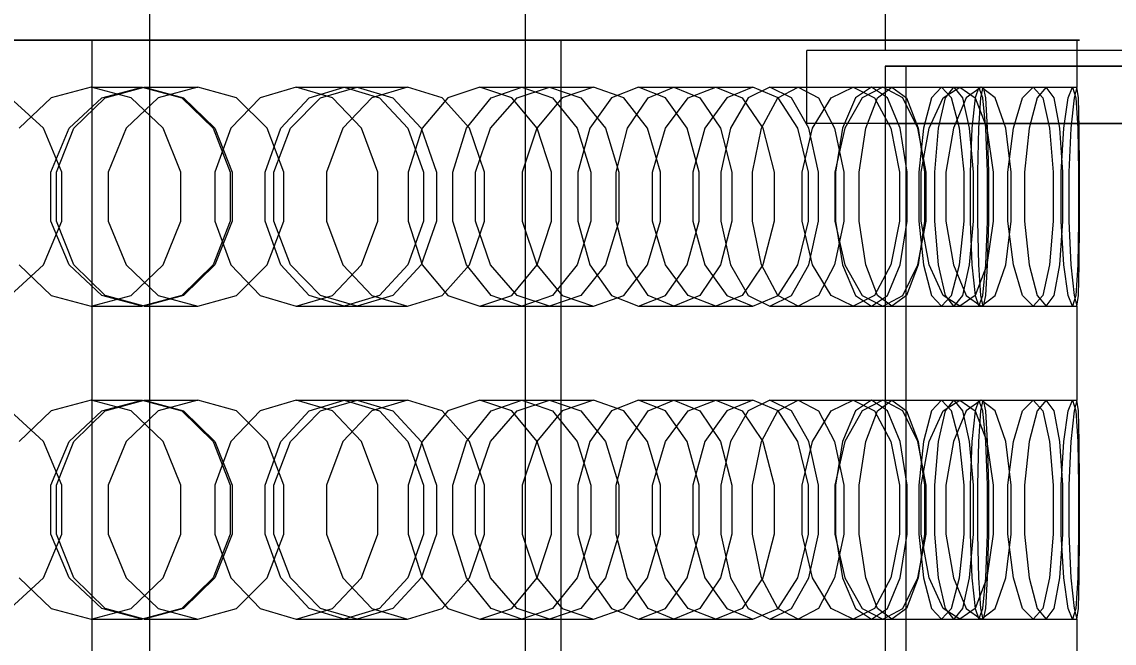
# Model space of a CAD drawing. Header units: millimetres. Extents: x -1970 to 59977, y -50268 to 6837.
# Drawn here: x 26317.7 to 26527.1, y -17915.6 to -17796.5 of the extents above; entities that cross this region are included whole.
import ezdxf

# ---------------------------------------------------------------- set-up
doc = ezdxf.new("R2010")
doc.units = ezdxf.units.MM
for name, color, linetype, lineweight in [('COTAS_P', 1, 'Continuous', 0), ('superior_briquetadora', 7, 'Continuous', 0), ('superior_C05', 7, 'Continuous', 0)]:
    doc.layers.add(name, color=color, linetype=linetype, lineweight=lineweight)
doc.dimstyles.new('R19_100', dxfattribs={"dimtxt": 250, "dimasz": 150, "dimexe": 150, "dimexo": 80, "dimgap": 100, "dimtad": 1, "dimtih": 1, "dimtoh": 1, "dimdsep": 46, "dimcen": 0.09, "dimadec": 0, "dimazin": 0, "dimtfac": 1, "dimtdec": 4, "dimtofl": 0, "dimtmove": 0, "dimatfit": 3, "dimfxl": 1, "dimtolj": 1, "dimtzin": 0, "dimarcsym": 0})

# ---------------------------------------------------------------- blocks, each defined once
blk = doc.blocks.new('*D25')
at = {"layer": 'COTAS_P', "color": 0, "lineweight": -2, "transparency": 16777216}
for p, q in [((25128.19, -17920), (25128.19, -16950)), ((27628.19, -17920), (27628.19, -16950)), ((25278.19, -17100), (27478.19, -17100))]:
    blk.add_line(p, q, dxfattribs=at)
at = {"layer": 'COTAS_P', "color": 0, "transparency": 16777216}
for points in [[(25278.19, -17075), (25278.19, -17125), (25128.19, -17100)], [(27478.19, -17075), (27478.19, -17125), (27628.19, -17100)]]:
    blk.add_solid(points, dxfattribs=at)
at = {"layer": 'Defpoints', "color": 0, "transparency": 16777216}
for p in [(27628.19, -17100), (25128.19, -18000), (27628.19, -18000)]:
    blk.add_point(p, dxfattribs=at)

msp = doc.modelspace()

# ---------------------------------------------------------------- linework, layer by layer
at = {"layer": 'superior_briquetadora'}
for p, q in [((26483.187, -17790), (26483.187, -17802)), ((26300.373, -17800), (26318.003, -17800)), ((26319.089, -17800), (26301.489, -17800)), ((26318.003, -17800), (26335.145, -17800)), ((26336.2, -17800), (26319.089, -17800)), ((26331.192, -18160), (26331.192, -17800)), ((26333.768, -17800), (26331.192, -17800)), ((26331.192, -17800), (26335.458, -17800)), ((26342.795, -17800), (26333.768, -17800)), ((26335.145, -17800), (26351.756, -17800)), ((26335.458, -17800), (26345.917, -17800)), ((26352.776, -17800), (26336.2, -17800)), ((26356.898, -17800), (26342.795, -17800)), ((26345.917, -17800), (26360.978, -17800)), ((26351.756, -17800), (26367.794, -17800)), ((26368.776, -17800), (26352.776, -17800)), ((26373.93, -17800), (26356.898, -17800)), ((26360.978, -17800), (26378.346, -17800)), ((26367.794, -17800), (26383.216, -17800)), ((26384.158, -17800), (26368.776, -17800)), ((26391.298, -17800), (26373.93, -17800)), ((26378.346, -17800), (26395.378, -17800)), ((26383.216, -17800), (26397.983, -17800)), ((26398.884, -17800), (26384.158, -17800)), ((26406.358, -17800), (26391.298, -17800)), ((26395.378, -17800), (26409.48, -17800)), ((26397.983, -17800), (26412.058, -17800)), ((26412.914, -17800), (26398.884, -17800)), ((26416.817, -17800), (26406.358, -17800)), ((26409.48, -17800), (26418.507, -17800)), ((26412.058, -17800), (26425.404, -17800)), ((26426.214, -17800), (26412.914, -17800)), ((26421.083, -17800), (26416.817, -17800)), ((26418.507, -17800), (26421.083, -17800)), ((26421.083, -18160), (26421.083, -17800)), ((26425.404, -17800), (26437.988, -17800)), ((26438.748, -17800), (26426.214, -17800)), ((26437.988, -17800), (26449.776, -17800)), ((26450.485, -17800), (26438.748, -17800)), ((26449.776, -17800), (26460.738, -17800)), ((26461.395, -17800), (26450.485, -17800)), ((26460.738, -17800), (26470.847, -17800)), ((26471.45, -17800), (26461.395, -17800)), ((26470.847, -17800), (26480.076, -17800)), ((26480.623, -17800), (26471.45, -17800)), ((26480.076, -17800), (26488.402, -17800)), ((26488.892, -17800), (26480.623, -17800)), ((26488.402, -17800), (26495.804, -17800)), ((26496.235, -17800), (26488.892, -17800)), ((26495.804, -17800), (26502.261, -17800)), ((26502.633, -17800), (26496.235, -17800)), ((26502.261, -17800), (26507.759, -17800)), ((26508.07, -17800), (26502.633, -17800)), ((26507.759, -17800), (26512.282, -17800)), ((26512.532, -17800), (26508.07, -17800)), ((26512.282, -17800), (26515.819, -17800)), ((26516.007, -17800), (26512.532, -17800)), ((26515.819, -17800), (26518.361, -17800)), ((26518.486, -17800), (26516.007, -17800)), ((26518.361, -17800), (26519.901, -17800)), ((26519.964, -17800), (26518.486, -17800)), ((26519.901, -17800), (26520.436, -17800)), ((26520.436, -17800), (26519.964, -17800)), ((26519.964, -17800), (26519.964, -17809)), ((26468.187, -17816), (26468.187, -17802)), ((26548.187, -17802), (26468.187, -17802)), ((26485.662, -17802), (26483.187, -17802)), ((26492.599, -17802), (26485.662, -17802)), ((26502.624, -17802), (26492.599, -17802)), ((26513.75, -17802), (26502.624, -17802)), ((26523.774, -17802), (26513.75, -17802)), ((26530.711, -17802), (26523.774, -17802)), ((26483.187, -17805), (26483.187, -18195)), ((26487.187, -17805), (26483.187, -17805)), ((26483.187, -17805), (26573.187, -17805)), ((26487.187, -17805), (26487.187, -18195)), ((26577.187, -17805), (26487.187, -17805)), ((26330.989, -17809), (26323.332, -17811.08)), ((26330.989, -17809), (26340.744, -17809)), ((26338.647, -17811.08), (26330.989, -17809)), ((26333.028, -17811.08), (26340.744, -17809)), ((26333.68, -17811.08), (26341.172, -17809)), ((26340.744, -17809), (26348.345, -17811.08)), ((26341.172, -17809), (26351.416, -17809)), ((26341.172, -17809), (26348.664, -17811.08)), ((26351.416, -17809), (26343.863, -17811.08)), ((26358.849, -17811.08), (26351.416, -17809)), ((26370.31, -17809), (26363.362, -17811.08)), ((26370.31, -17809), (26381.955, -17809)), ((26377.258, -17811.08), (26370.31, -17809)), ((26372.766, -17811.08), (26379.518, -17809)), ((26374.938, -17811.08), (26381.955, -17809)), ((26379.518, -17809), (26391.606, -17809)), ((26379.518, -17809), (26386.269, -17811.08)), ((26381.955, -17809), (26388.835, -17811.08)), ((26391.606, -17809), (26384.783, -17811.08)), ((26398.286, -17811.08), (26391.606, -17809)), ((26405.488, -17809), (26399.369, -17811.08)), ((26405.488, -17809), (26418.825, -17809)), ((26411.606, -17811.08), (26405.488, -17809)), ((26407.668, -17811.08), (26413.562, -17809)), ((26412.627, -17811.08), (26418.825, -17809)), ((26413.562, -17809), (26427.288, -17809)), ((26413.562, -17809), (26419.457, -17811.08)), ((26418.825, -17809), (26424.866, -17811.08)), ((26427.288, -17809), (26421.312, -17811.08)), ((26433.102, -17811.08), (26427.288, -17809)), ((26435.92, -17809), (26430.735, -17811.08)), ((26435.92, -17809), (26450.721, -17809)), ((26441.106, -17811.08), (26435.92, -17809)), ((26437.787, -17811.08), (26442.724, -17809)), ((26442.724, -17809), (26457.852, -17809)), ((26442.724, -17809), (26447.662, -17811.08)), ((26445.448, -17811.08), (26450.721, -17809)), ((26450.721, -17809), (26455.82, -17811.08)), ((26457.852, -17809), (26452.826, -17811.08)), ((26461.088, -17809), (26456.925, -17811.08)), ((26462.701, -17811.08), (26457.852, -17809)), ((26461.088, -17809), (26477.099, -17809)), ((26465.251, -17811.08), (26461.088, -17809)), ((26462.609, -17811.08), (26466.505, -17809)), ((26466.505, -17809), (26482.776, -17809)), ((26466.505, -17809), (26470.4, -17811.08)), ((26472.842, -17811.08), (26477.099, -17809)), ((26477.099, -17809), (26481.169, -17811.08)), ((26480.559, -17809), (26477.49, -17811.08)), ((26482.776, -17809), (26478.785, -17811.08)), ((26480.559, -17809), (26497.507, -17809)), ((26483.629, -17811.08), (26480.559, -17809)), ((26481.709, -17811.08), (26484.496, -17809)), ((26486.577, -17811.08), (26482.776, -17809)), ((26484.496, -17809), (26501.633, -17809)), ((26484.496, -17809), (26487.283, -17811.08)), ((26494.002, -17809), (26492.078, -17811.08)), ((26494.002, -17809), (26511.596, -17809)), ((26495.925, -17811.08), (26494.002, -17809)), ((26494.338, -17811.08), (26497.507, -17809)), ((26494.76, -17811.08), (26496.391, -17809)), ((26496.391, -17809), (26514.1, -17809)), ((26496.391, -17809), (26498.022, -17811.08)), ((26497.507, -17809), (26500.477, -17811.08)), ((26501.633, -17809), (26498.745, -17811.08)), ((26501.185, -17809), (26500.44, -17811.08)), ((26501.185, -17809), (26519.125, -17809)), ((26501.929, -17811.08), (26501.185, -17809)), ((26501.539, -17811.08), (26501.986, -17809)), ((26504.32, -17811.08), (26501.633, -17809)), ((26501.986, -17809), (26519.964, -17809)), ((26501.986, -17809), (26502.433, -17811.08)), ((26509.569, -17811.08), (26511.596, -17809)), ((26511.596, -17809), (26513.416, -17811.08)), ((26514.1, -17809), (26512.365, -17811.08)), ((26515.627, -17811.08), (26514.1, -17809)), ((26518.274, -17811.08), (26519.125, -17809)), ((26519.125, -17809), (26519.764, -17811.08)), ((26519.964, -17809), (26519.411, -17811.08)), ((26520.305, -17811.08), (26519.964, -17809)), ((26321.854, -17816.906), (26315.464, -17811.08)), ((26323.332, -17811.08), (26317.191, -17816.907)), ((26326.759, -17816.906), (26333.028, -17811.08)), ((26327.672, -17816.907), (26333.68, -17811.08)), ((26343.863, -17811.08), (26337.72, -17816.906)), ((26344.788, -17816.907), (26338.647, -17811.08)), ((26348.345, -17811.08), (26354.356, -17816.906)), ((26348.664, -17811.08), (26354.673, -17816.907)), ((26363.362, -17811.08), (26357.79, -17816.907)), ((26364.721, -17816.906), (26358.849, -17811.08)), ((26367.352, -17816.907), (26372.766, -17811.08)), ((26369.213, -17816.906), (26374.938, -17811.08)), ((26382.829, -17816.907), (26377.258, -17811.08)), ((26384.783, -17811.08), (26379.209, -17816.906)), ((26386.269, -17811.08), (26391.683, -17816.907)), ((26388.835, -17811.08), (26394.252, -17816.906)), ((26399.369, -17811.08), (26394.462, -17816.907)), ((26403.54, -17816.906), (26398.286, -17811.08)), ((26402.94, -17816.907), (26407.668, -17811.08)), ((26407.544, -17816.906), (26412.627, -17811.08)), ((26416.513, -17816.907), (26411.606, -17811.08)), ((26421.312, -17811.08), (26416.404, -17816.906)), ((26419.457, -17811.08), (26424.184, -17816.907)), ((26424.866, -17811.08), (26429.596, -17816.906)), ((26430.735, -17811.08), (26426.577, -17816.907)), ((26437.648, -17816.906), (26433.102, -17811.08)), ((26433.827, -17816.907), (26437.787, -17811.08)), ((26441.095, -17816.906), (26445.448, -17811.08)), ((26445.264, -17816.907), (26441.106, -17811.08)), ((26447.662, -17811.08), (26451.621, -17816.907)), ((26452.826, -17811.08), (26448.667, -17816.906)), ((26456.925, -17811.08), (26453.586, -17816.907)), ((26455.82, -17811.08), (26459.782, -17816.906)), ((26459.485, -17816.907), (26462.609, -17811.08)), ((26466.46, -17816.906), (26462.701, -17811.08)), ((26468.59, -17816.907), (26465.251, -17811.08)), ((26469.292, -17816.906), (26472.842, -17811.08)), ((26470.4, -17811.08), (26473.524, -17816.907)), ((26477.49, -17811.08), (26475.028, -17816.907)), ((26478.785, -17811.08), (26475.446, -17816.906)), ((26479.474, -17816.907), (26481.709, -17811.08)), ((26481.169, -17811.08), (26484.295, -17816.906)), ((26486.091, -17816.907), (26483.629, -17811.08)), ((26489.485, -17816.906), (26486.577, -17811.08)), ((26487.283, -17811.08), (26489.518, -17816.907)), ((26492.078, -17811.08), (26490.536, -17816.907)), ((26491.652, -17816.906), (26494.338, -17811.08)), ((26493.452, -17816.907), (26494.76, -17811.08)), ((26497.468, -17816.907), (26495.925, -17811.08)), ((26498.745, -17811.08), (26496.283, -17816.906)), ((26498.022, -17811.08), (26499.33, -17816.907)), ((26500.44, -17811.08), (26499.843, -17816.907)), ((26500.477, -17811.08), (26502.715, -17816.906)), ((26501.18, -17816.907), (26501.539, -17811.08)), ((26502.527, -17816.907), (26501.929, -17811.08)), ((26502.433, -17811.08), (26502.791, -17816.907)), ((26506.328, -17816.906), (26504.32, -17811.08)), ((26507.794, -17816.906), (26509.569, -17811.08)), ((26512.365, -17811.08), (26510.823, -17816.906)), ((26513.416, -17811.08), (26514.726, -17816.906)), ((26516.701, -17816.906), (26515.627, -17811.08)), ((26517.44, -17816.906), (26518.274, -17811.08)), ((26519.411, -17811.08), (26518.815, -17816.906)), ((26519.764, -17811.08), (26520.124, -17816.906)), ((26520.426, -17816.906), (26520.305, -17811.08)), ((26548.187, -17816), (26468.187, -17816)), ((26483.187, -17816), (26485.662, -17816)), ((26483.187, -17816), (26483.187, -18194)), ((26485.662, -17816), (26492.599, -17816)), ((26492.599, -17816), (26502.624, -17816)), ((26502.624, -17816), (26513.75, -17816)), ((26513.75, -17816), (26523.774, -17816)), ((26523.774, -17816), (26530.711, -17816)), ((26325.374, -17825.326), (26321.854, -17816.906)), ((26323.247, -17825.326), (26326.759, -17816.906)), ((26324.338, -17825.327), (26327.672, -17816.907)), ((26337.72, -17816.906), (26334.277, -17825.326)), ((26348.196, -17825.327), (26344.788, -17816.907)), ((26354.356, -17816.906), (26357.661, -17825.326)), ((26354.673, -17816.907), (26358.007, -17825.327)), ((26357.79, -17816.907), (26354.698, -17825.327)), ((26364.348, -17825.327), (26367.352, -17816.907)), ((26367.946, -17825.326), (26364.721, -17816.906)), ((26365.998, -17825.326), (26369.213, -17816.906)), ((26379.209, -17816.906), (26376.077, -17825.326)), ((26385.922, -17825.327), (26382.829, -17816.907)), ((26391.683, -17816.907), (26394.687, -17825.327)), ((26394.462, -17816.907), (26391.738, -17825.327)), ((26394.252, -17816.906), (26397.221, -17825.326)), ((26400.317, -17825.327), (26402.94, -17816.907)), ((26406.416, -17825.326), (26403.54, -17816.906)), ((26404.679, -17825.326), (26407.544, -17816.906)), ((26416.404, -17816.906), (26413.635, -17825.326)), ((26419.237, -17825.327), (26416.513, -17816.907)), ((26424.184, -17816.907), (26426.808, -17825.327)), ((26426.577, -17816.907), (26424.269, -17825.327)), ((26429.596, -17816.906), (26432.178, -17825.326)), ((26431.63, -17825.327), (26433.827, -17816.907)), ((26440.126, -17825.326), (26437.648, -17816.906)), ((26438.63, -17825.326), (26441.095, -17816.906)), ((26447.572, -17825.327), (26445.264, -17816.907)), ((26448.667, -17816.906), (26446.309, -17825.326)), ((26451.621, -17816.907), (26453.819, -17825.327)), ((26453.586, -17816.907), (26451.734, -17825.327)), ((26457.751, -17825.327), (26459.485, -17816.907)), ((26459.782, -17816.906), (26461.933, -17825.326)), ((26468.497, -17825.326), (26466.46, -17816.906)), ((26467.269, -17825.326), (26469.292, -17816.906)), ((26470.442, -17825.327), (26468.59, -17816.907)), ((26473.524, -17816.907), (26475.258, -17825.327)), ((26475.446, -17816.906), (26473.54, -17825.326)), ((26475.028, -17816.907), (26473.662, -17825.327)), ((26478.233, -17825.327), (26479.474, -17816.907)), ((26484.295, -17816.906), (26485.978, -17825.326)), ((26487.457, -17825.327), (26486.091, -17816.907)), ((26491.047, -17825.326), (26489.485, -17816.906)), ((26489.518, -17816.907), (26490.759, -17825.327)), ((26490.536, -17816.907), (26489.68, -17825.327)), ((26490.107, -17825.326), (26491.652, -17816.906)), ((26492.726, -17825.327), (26493.452, -17816.907)), ((26496.283, -17816.906), (26494.861, -17825.326)), ((26498.324, -17825.327), (26497.468, -17816.907)), ((26499.33, -17816.907), (26500.056, -17825.327)), ((26499.843, -17816.907), (26499.512, -17825.327)), ((26500.981, -17825.327), (26501.18, -17816.907)), ((26502.858, -17825.327), (26502.527, -17816.907)), ((26502.715, -17816.906), (26503.901, -17825.326)), ((26502.791, -17816.907), (26502.99, -17825.327)), ((26507.387, -17825.326), (26506.328, -17816.906)), ((26506.751, -17825.326), (26507.794, -17816.906)), ((26510.823, -17816.906), (26509.909, -17825.326)), ((26514.726, -17816.906), (26515.396, -17825.326)), ((26517.239, -17825.326), (26516.701, -17816.906)), ((26516.919, -17825.326), (26517.44, -17816.906)), ((26518.815, -17816.906), (26518.425, -17825.326)), ((26520.124, -17816.906), (26520.265, -17825.326)), ((26520.435, -17825.326), (26520.426, -17816.906)), ((26323.247, -17834.674), (26323.247, -17825.326)), ((26324.338, -17834.673), (26324.338, -17825.327)), ((26325.374, -17834.674), (26325.374, -17825.326)), ((26334.277, -17825.326), (26334.277, -17834.674)), ((26348.196, -17834.673), (26348.196, -17825.327)), ((26354.698, -17825.327), (26354.698, -17834.673)), ((26357.661, -17825.326), (26357.661, -17834.674)), ((26358.007, -17825.327), (26358.007, -17834.673)), ((26364.348, -17834.673), (26364.348, -17825.327)), ((26365.998, -17834.674), (26365.998, -17825.326)), ((26367.946, -17834.674), (26367.946, -17825.326)), ((26376.077, -17825.326), (26376.077, -17834.674)), ((26385.922, -17834.673), (26385.922, -17825.327)), ((26391.738, -17825.327), (26391.738, -17834.673)), ((26394.687, -17825.327), (26394.687, -17834.673)), ((26397.221, -17825.326), (26397.221, -17834.674)), ((26400.317, -17834.673), (26400.317, -17825.327)), ((26404.679, -17834.674), (26404.679, -17825.326)), ((26406.416, -17834.674), (26406.416, -17825.326)), ((26413.635, -17825.326), (26413.635, -17834.674)), ((26419.237, -17834.673), (26419.237, -17825.327)), ((26424.269, -17825.327), (26424.269, -17834.673)), ((26426.808, -17825.327), (26426.808, -17834.673)), ((26431.63, -17834.673), (26431.63, -17825.327)), ((26432.178, -17825.326), (26432.178, -17834.674)), ((26438.63, -17834.674), (26438.63, -17825.326)), ((26440.126, -17834.674), (26440.126, -17825.326)), ((26446.309, -17825.326), (26446.309, -17834.674)), ((26447.572, -17834.673), (26447.572, -17825.327)), ((26451.734, -17825.327), (26451.734, -17834.673)), ((26453.819, -17825.327), (26453.819, -17834.673)), ((26457.751, -17834.673), (26457.751, -17825.327)), ((26461.933, -17825.326), (26461.933, -17834.674)), ((26467.269, -17834.674), (26467.269, -17825.326)), ((26468.497, -17834.674), (26468.497, -17825.326)), ((26470.442, -17834.673), (26470.442, -17825.327)), ((26473.54, -17825.326), (26473.54, -17834.674)), ((26473.662, -17825.327), (26473.662, -17834.673)), ((26475.258, -17825.327), (26475.258, -17834.673)), ((26478.233, -17834.673), (26478.233, -17825.327)), ((26485.978, -17825.326), (26485.978, -17834.674)), ((26487.457, -17834.673), (26487.457, -17825.327)), ((26489.68, -17825.327), (26489.68, -17834.673)), ((26490.107, -17834.674), (26490.107, -17825.326)), ((26490.759, -17825.327), (26490.759, -17834.673)), ((26491.047, -17834.674), (26491.047, -17825.326)), ((26492.726, -17834.673), (26492.726, -17825.327)), ((26494.861, -17825.326), (26494.861, -17834.674)), ((26498.324, -17834.673), (26498.324, -17825.327)), ((26499.512, -17825.327), (26499.512, -17834.673)), ((26500.056, -17825.327), (26500.056, -17834.673)), ((26500.981, -17834.673), (26500.981, -17825.327)), ((26502.858, -17834.673), (26502.858, -17825.327)), ((26502.99, -17825.327), (26502.99, -17834.673)), ((26503.901, -17825.326), (26503.901, -17834.674)), ((26506.751, -17834.674), (26506.751, -17825.326)), ((26507.387, -17834.674), (26507.387, -17825.326)), ((26509.909, -17825.326), (26509.909, -17834.674)), ((26515.396, -17825.326), (26515.396, -17834.674)), ((26516.919, -17834.674), (26516.919, -17825.326)), ((26517.239, -17834.674), (26517.239, -17825.326)), ((26518.425, -17825.326), (26518.425, -17834.674)), ((26520.265, -17825.326), (26520.265, -17834.674)), ((26520.435, -17834.674), (26520.435, -17825.326)), ((26321.854, -17843.094), (26325.374, -17834.674)), ((26326.759, -17843.094), (26323.247, -17834.674)), ((26327.672, -17843.093), (26324.338, -17834.673)), ((26334.277, -17834.674), (26337.72, -17843.094)), ((26344.788, -17843.093), (26348.196, -17834.673)), ((26357.661, -17834.674), (26354.356, -17843.094)), ((26358.007, -17834.673), (26354.673, -17843.093)), ((26354.698, -17834.673), (26357.79, -17843.093)), ((26367.352, -17843.093), (26364.348, -17834.673)), ((26364.721, -17843.094), (26367.946, -17834.674)), ((26369.213, -17843.094), (26365.998, -17834.674)), ((26376.077, -17834.674), (26379.209, -17843.094)), ((26382.829, -17843.093), (26385.922, -17834.673)), ((26394.687, -17834.673), (26391.683, -17843.093)), ((26391.738, -17834.673), (26394.462, -17843.093)), ((26397.221, -17834.674), (26394.252, -17843.094)), ((26402.94, -17843.093), (26400.317, -17834.673)), ((26403.54, -17843.094), (26406.416, -17834.674)), ((26407.544, -17843.094), (26404.679, -17834.674)), ((26413.635, -17834.674), (26416.404, -17843.094)), ((26416.513, -17843.093), (26419.237, -17834.673)), ((26426.808, -17834.673), (26424.184, -17843.093)), ((26424.269, -17834.673), (26426.577, -17843.093)), ((26432.178, -17834.674), (26429.596, -17843.094)), ((26433.827, -17843.093), (26431.63, -17834.673)), ((26437.648, -17843.094), (26440.126, -17834.674)), ((26441.095, -17843.094), (26438.63, -17834.674)), ((26445.264, -17843.093), (26447.572, -17834.673)), ((26446.309, -17834.674), (26448.667, -17843.094)), ((26453.819, -17834.673), (26451.621, -17843.093)), ((26451.734, -17834.673), (26453.586, -17843.093)), ((26459.485, -17843.093), (26457.751, -17834.673)), ((26461.933, -17834.674), (26459.782, -17843.094)), ((26466.46, -17843.094), (26468.497, -17834.674)), ((26469.292, -17843.094), (26467.269, -17834.674)), ((26468.59, -17843.093), (26470.442, -17834.673)), ((26475.258, -17834.673), (26473.524, -17843.093)), ((26473.54, -17834.674), (26475.446, -17843.094)), ((26473.662, -17834.673), (26475.028, -17843.093)), ((26479.474, -17843.093), (26478.233, -17834.673)), ((26485.978, -17834.674), (26484.295, -17843.094)), ((26486.091, -17843.093), (26487.457, -17834.673)), ((26489.485, -17843.094), (26491.047, -17834.674)), ((26490.759, -17834.673), (26489.518, -17843.093)), ((26489.68, -17834.673), (26490.536, -17843.093)), ((26491.652, -17843.094), (26490.107, -17834.674)), ((26493.452, -17843.093), (26492.726, -17834.673)), ((26494.861, -17834.674), (26496.283, -17843.094)), ((26497.468, -17843.093), (26498.324, -17834.673)), ((26500.056, -17834.673), (26499.33, -17843.093)), ((26499.512, -17834.673), (26499.843, -17843.093)), ((26501.18, -17843.093), (26500.981, -17834.673)), ((26502.527, -17843.093), (26502.858, -17834.673)), ((26503.901, -17834.674), (26502.715, -17843.094)), ((26502.99, -17834.673), (26502.791, -17843.093)), ((26506.328, -17843.094), (26507.387, -17834.674)), ((26507.794, -17843.094), (26506.751, -17834.674)), ((26509.909, -17834.674), (26510.823, -17843.094)), ((26515.396, -17834.674), (26514.726, -17843.094)), ((26516.701, -17843.094), (26517.239, -17834.674)), ((26517.44, -17843.094), (26516.919, -17834.674)), ((26518.425, -17834.674), (26518.815, -17843.094)), ((26520.265, -17834.674), (26520.124, -17843.094)), ((26520.426, -17843.094), (26520.435, -17834.674)), ((26315.464, -17848.92), (26321.854, -17843.094)), ((26317.191, -17843.093), (26323.332, -17848.92)), ((26333.028, -17848.92), (26326.759, -17843.094)), ((26333.68, -17848.92), (26327.672, -17843.093)), ((26337.72, -17843.094), (26343.863, -17848.92)), ((26338.647, -17848.92), (26344.788, -17843.093)), ((26354.356, -17843.094), (26348.345, -17848.92)), ((26354.673, -17843.093), (26348.664, -17848.92)), ((26357.79, -17843.093), (26363.362, -17848.92)), ((26358.849, -17848.92), (26364.721, -17843.094)), ((26372.766, -17848.92), (26367.352, -17843.093)), ((26374.938, -17848.92), (26369.213, -17843.094)), ((26377.258, -17848.92), (26382.829, -17843.093)), ((26379.209, -17843.094), (26384.783, -17848.92)), ((26391.683, -17843.093), (26386.269, -17848.92)), ((26394.252, -17843.094), (26388.835, -17848.92)), ((26394.462, -17843.093), (26399.369, -17848.92)), ((26398.286, -17848.92), (26403.54, -17843.094)), ((26407.668, -17848.92), (26402.94, -17843.093)), ((26412.627, -17848.92), (26407.544, -17843.094)), ((26411.606, -17848.92), (26416.513, -17843.093)), ((26416.404, -17843.094), (26421.312, -17848.92)), ((26424.184, -17843.093), (26419.457, -17848.92)), ((26429.596, -17843.094), (26424.866, -17848.92)), ((26426.577, -17843.093), (26430.735, -17848.92)), ((26433.102, -17848.92), (26437.648, -17843.094)), ((26437.787, -17848.92), (26433.827, -17843.093)), ((26445.448, -17848.92), (26441.095, -17843.094)), ((26441.106, -17848.92), (26445.264, -17843.093)), ((26451.621, -17843.093), (26447.662, -17848.92)), ((26448.667, -17843.094), (26452.826, -17848.92)), ((26453.586, -17843.093), (26456.925, -17848.92)), ((26459.782, -17843.094), (26455.82, -17848.92)), ((26462.609, -17848.92), (26459.485, -17843.093)), ((26462.701, -17848.92), (26466.46, -17843.094)), ((26465.251, -17848.92), (26468.59, -17843.093)), ((26472.842, -17848.92), (26469.292, -17843.094)), ((26473.524, -17843.093), (26470.4, -17848.92)), ((26475.028, -17843.093), (26477.49, -17848.92)), ((26475.446, -17843.094), (26478.785, -17848.92)), ((26481.709, -17848.92), (26479.474, -17843.093)), ((26484.295, -17843.094), (26481.169, -17848.92)), ((26483.629, -17848.92), (26486.091, -17843.093)), ((26486.577, -17848.92), (26489.485, -17843.094)), ((26489.518, -17843.093), (26487.283, -17848.92)), ((26490.536, -17843.093), (26492.078, -17848.92)), ((26494.338, -17848.92), (26491.652, -17843.094)), ((26494.76, -17848.92), (26493.452, -17843.093)), ((26495.925, -17848.92), (26497.468, -17843.093)), ((26496.283, -17843.094), (26498.745, -17848.92)), ((26499.33, -17843.093), (26498.022, -17848.92)), ((26499.843, -17843.093), (26500.44, -17848.92)), ((26502.715, -17843.094), (26500.477, -17848.92)), ((26501.539, -17848.92), (26501.18, -17843.093)), ((26501.929, -17848.92), (26502.527, -17843.093)), ((26502.791, -17843.093), (26502.433, -17848.92)), ((26504.32, -17848.92), (26506.328, -17843.094)), ((26509.569, -17848.92), (26507.794, -17843.094)), ((26510.823, -17843.094), (26512.365, -17848.92)), ((26514.726, -17843.094), (26513.416, -17848.92)), ((26515.627, -17848.92), (26516.701, -17843.094)), ((26518.274, -17848.92), (26517.44, -17843.094)), ((26518.815, -17843.094), (26519.411, -17848.92)), ((26520.124, -17843.094), (26519.764, -17848.92)), ((26520.305, -17848.92), (26520.426, -17843.094)), ((26323.332, -17848.92), (26330.989, -17851)), ((26330.989, -17851), (26338.647, -17848.92)), ((26340.744, -17851), (26333.028, -17848.92)), ((26341.172, -17851), (26333.68, -17848.92)), ((26348.345, -17848.92), (26340.744, -17851)), ((26348.664, -17848.92), (26341.172, -17851)), ((26343.863, -17848.92), (26351.416, -17851)), ((26351.416, -17851), (26358.849, -17848.92)), ((26363.362, -17848.92), (26370.31, -17851)), ((26370.31, -17851), (26377.258, -17848.92)), ((26379.518, -17851), (26372.766, -17848.92)), ((26381.955, -17851), (26374.938, -17848.92)), ((26386.269, -17848.92), (26379.518, -17851)), ((26388.835, -17848.92), (26381.955, -17851)), ((26384.783, -17848.92), (26391.606, -17851)), ((26391.606, -17851), (26398.286, -17848.92)), ((26399.369, -17848.92), (26405.488, -17851)), ((26405.488, -17851), (26411.606, -17848.92)), ((26413.562, -17851), (26407.668, -17848.92)), ((26418.825, -17851), (26412.627, -17848.92)), ((26419.457, -17848.92), (26413.562, -17851)), ((26424.866, -17848.92), (26418.825, -17851)), ((26421.312, -17848.92), (26427.288, -17851)), ((26427.288, -17851), (26433.102, -17848.92)), ((26430.735, -17848.92), (26435.92, -17851)), ((26435.92, -17851), (26441.106, -17848.92)), ((26442.724, -17851), (26437.787, -17848.92)), ((26447.662, -17848.92), (26442.724, -17851)), ((26450.721, -17851), (26445.448, -17848.92)), ((26455.82, -17848.92), (26450.721, -17851)), ((26452.826, -17848.92), (26457.852, -17851)), ((26456.925, -17848.92), (26461.088, -17851)), ((26457.852, -17851), (26462.701, -17848.92)), ((26461.088, -17851), (26465.251, -17848.92)), ((26466.505, -17851), (26462.609, -17848.92)), ((26470.4, -17848.92), (26466.505, -17851)), ((26477.099, -17851), (26472.842, -17848.92)), ((26481.169, -17848.92), (26477.099, -17851)), ((26477.49, -17848.92), (26480.559, -17851)), ((26478.785, -17848.92), (26482.776, -17851)), ((26480.559, -17851), (26483.629, -17848.92)), ((26484.496, -17851), (26481.709, -17848.92)), ((26482.776, -17851), (26486.577, -17848.92)), ((26487.283, -17848.92), (26484.496, -17851)), ((26492.078, -17848.92), (26494.002, -17851)), ((26494.002, -17851), (26495.925, -17848.92)), ((26497.507, -17851), (26494.338, -17848.92)), ((26496.391, -17851), (26494.76, -17848.92)), ((26498.022, -17848.92), (26496.391, -17851)), ((26500.477, -17848.92), (26497.507, -17851)), ((26498.745, -17848.92), (26501.633, -17851)), ((26500.44, -17848.92), (26501.185, -17851)), ((26501.185, -17851), (26501.929, -17848.92)), ((26501.986, -17851), (26501.539, -17848.92)), ((26501.633, -17851), (26504.32, -17848.92)), ((26502.433, -17848.92), (26501.986, -17851)), ((26511.596, -17851), (26509.569, -17848.92)), ((26513.416, -17848.92), (26511.596, -17851)), ((26512.365, -17848.92), (26514.1, -17851)), ((26514.1, -17851), (26515.627, -17848.92)), ((26519.125, -17851), (26518.274, -17848.92)), ((26519.764, -17848.92), (26519.125, -17851)), ((26519.411, -17848.92), (26519.964, -17851)), ((26519.964, -17851), (26520.305, -17848.92)), ((26330.989, -17851), (26340.744, -17851)), ((26341.172, -17851), (26351.416, -17851)), ((26370.31, -17851), (26381.955, -17851)), ((26379.518, -17851), (26391.606, -17851)), ((26405.488, -17851), (26418.825, -17851)), ((26413.562, -17851), (26427.288, -17851)), ((26435.92, -17851), (26450.721, -17851)), ((26442.724, -17851), (26457.852, -17851)), ((26461.088, -17851), (26477.099, -17851)), ((26466.505, -17851), (26482.776, -17851)), ((26480.559, -17851), (26497.507, -17851)), ((26484.496, -17851), (26501.633, -17851)), ((26494.002, -17851), (26511.596, -17851)), ((26496.391, -17851), (26514.1, -17851)), ((26501.185, -17851), (26519.125, -17851)), ((26501.986, -17851), (26519.964, -17851)), ((26519.964, -17851), (26519.964, -17869)), ((26330.989, -17869), (26323.332, -17871.08)), ((26330.989, -17869), (26340.744, -17869)), ((26338.647, -17871.08), (26330.989, -17869)), ((26333.028, -17871.08), (26340.744, -17869)), ((26333.68, -17871.08), (26341.172, -17869)), ((26340.744, -17869), (26348.345, -17871.08)), ((26341.172, -17869), (26351.416, -17869)), ((26341.172, -17869), (26348.664, -17871.08)), ((26351.416, -17869), (26343.863, -17871.08)), ((26358.849, -17871.08), (26351.416, -17869)), ((26370.31, -17869), (26363.362, -17871.08)), ((26370.31, -17869), (26381.955, -17869)), ((26377.258, -17871.08), (26370.31, -17869)), ((26372.766, -17871.08), (26379.518, -17869)), ((26374.938, -17871.08), (26381.955, -17869)), ((26379.518, -17869), (26391.606, -17869)), ((26379.518, -17869), (26386.269, -17871.08)), ((26381.955, -17869), (26388.835, -17871.08)), ((26391.606, -17869), (26384.783, -17871.08)), ((26398.286, -17871.08), (26391.606, -17869)), ((26405.488, -17869), (26399.369, -17871.08)), ((26405.488, -17869), (26418.825, -17869)), ((26411.606, -17871.08), (26405.488, -17869)), ((26407.668, -17871.08), (26413.562, -17869)), ((26412.627, -17871.08), (26418.825, -17869)), ((26413.562, -17869), (26427.288, -17869)), ((26413.562, -17869), (26419.457, -17871.08)), ((26418.825, -17869), (26424.866, -17871.08)), ((26427.288, -17869), (26421.312, -17871.08)), ((26433.102, -17871.08), (26427.288, -17869)), ((26435.92, -17869), (26430.735, -17871.08)), ((26435.92, -17869), (26450.721, -17869)), ((26441.106, -17871.08), (26435.92, -17869)), ((26437.787, -17871.08), (26442.724, -17869)), ((26442.724, -17869), (26457.852, -17869)), ((26442.724, -17869), (26447.662, -17871.08)), ((26445.448, -17871.08), (26450.721, -17869)), ((26450.721, -17869), (26455.82, -17871.08)), ((26457.852, -17869), (26452.826, -17871.08)), ((26461.088, -17869), (26456.925, -17871.08)), ((26462.701, -17871.08), (26457.852, -17869)), ((26461.088, -17869), (26477.099, -17869)), ((26465.251, -17871.08), (26461.088, -17869)), ((26462.609, -17871.08), (26466.505, -17869)), ((26466.505, -17869), (26482.776, -17869)), ((26466.505, -17869), (26470.4, -17871.08)), ((26472.842, -17871.08), (26477.099, -17869)), ((26477.099, -17869), (26481.169, -17871.08)), ((26480.559, -17869), (26477.49, -17871.08)), ((26482.776, -17869), (26478.785, -17871.08)), ((26480.559, -17869), (26497.507, -17869)), ((26483.629, -17871.08), (26480.559, -17869)), ((26481.709, -17871.08), (26484.496, -17869)), ((26486.577, -17871.08), (26482.776, -17869)), ((26484.496, -17869), (26501.633, -17869)), ((26484.496, -17869), (26487.283, -17871.08)), ((26494.002, -17869), (26492.078, -17871.08)), ((26494.002, -17869), (26511.596, -17869)), ((26495.925, -17871.08), (26494.002, -17869)), ((26494.338, -17871.08), (26497.507, -17869)), ((26494.76, -17871.08), (26496.391, -17869)), ((26496.391, -17869), (26514.1, -17869)), ((26496.391, -17869), (26498.022, -17871.08)), ((26497.507, -17869), (26500.477, -17871.08)), ((26501.633, -17869), (26498.745, -17871.08)), ((26501.185, -17869), (26500.44, -17871.08)), ((26501.185, -17869), (26519.125, -17869)), ((26501.929, -17871.08), (26501.185, -17869)), ((26501.539, -17871.08), (26501.986, -17869)), ((26504.32, -17871.08), (26501.633, -17869)), ((26501.986, -17869), (26519.964, -17869)), ((26501.986, -17869), (26502.433, -17871.08)), ((26509.569, -17871.08), (26511.596, -17869)), ((26511.596, -17869), (26513.416, -17871.08)), ((26514.1, -17869), (26512.365, -17871.08)), ((26515.627, -17871.08), (26514.1, -17869)), ((26518.274, -17871.08), (26519.125, -17869)), ((26519.125, -17869), (26519.764, -17871.08)), ((26519.964, -17869), (26519.411, -17871.08)), ((26520.305, -17871.08), (26519.964, -17869)), ((26321.854, -17876.906), (26315.464, -17871.08)), ((26323.332, -17871.08), (26317.191, -17876.907)), ((26326.759, -17876.906), (26333.028, -17871.08)), ((26327.672, -17876.907), (26333.68, -17871.08)), ((26343.863, -17871.08), (26337.72, -17876.906)), ((26344.788, -17876.907), (26338.647, -17871.08)), ((26348.345, -17871.08), (26354.356, -17876.906)), ((26348.664, -17871.08), (26354.673, -17876.907)), ((26363.362, -17871.08), (26357.79, -17876.907)), ((26364.721, -17876.906), (26358.849, -17871.08)), ((26367.352, -17876.907), (26372.766, -17871.08)), ((26369.213, -17876.906), (26374.938, -17871.08)), ((26382.829, -17876.907), (26377.258, -17871.08)), ((26384.783, -17871.08), (26379.209, -17876.906)), ((26386.269, -17871.08), (26391.683, -17876.907)), ((26388.835, -17871.08), (26394.252, -17876.906)), ((26399.369, -17871.08), (26394.462, -17876.907)), ((26403.54, -17876.906), (26398.286, -17871.08)), ((26402.94, -17876.907), (26407.668, -17871.08)), ((26407.544, -17876.906), (26412.627, -17871.08)), ((26416.513, -17876.907), (26411.606, -17871.08)), ((26421.312, -17871.08), (26416.404, -17876.906)), ((26419.457, -17871.08), (26424.184, -17876.907)), ((26424.866, -17871.08), (26429.596, -17876.906)), ((26430.735, -17871.08), (26426.577, -17876.907)), ((26437.648, -17876.906), (26433.102, -17871.08)), ((26433.827, -17876.907), (26437.787, -17871.08)), ((26441.095, -17876.906), (26445.448, -17871.08)), ((26445.264, -17876.907), (26441.106, -17871.08)), ((26447.662, -17871.08), (26451.621, -17876.907)), ((26452.826, -17871.08), (26448.667, -17876.906)), ((26456.925, -17871.08), (26453.586, -17876.907)), ((26455.82, -17871.08), (26459.782, -17876.906)), ((26459.485, -17876.907), (26462.609, -17871.08)), ((26466.46, -17876.906), (26462.701, -17871.08)), ((26468.59, -17876.907), (26465.251, -17871.08)), ((26469.292, -17876.906), (26472.842, -17871.08)), ((26470.4, -17871.08), (26473.524, -17876.907)), ((26477.49, -17871.08), (26475.028, -17876.907)), ((26478.785, -17871.08), (26475.446, -17876.906)), ((26479.474, -17876.907), (26481.709, -17871.08)), ((26481.169, -17871.08), (26484.295, -17876.906)), ((26486.091, -17876.907), (26483.629, -17871.08)), ((26489.485, -17876.906), (26486.577, -17871.08)), ((26487.283, -17871.08), (26489.518, -17876.907)), ((26492.078, -17871.08), (26490.536, -17876.907)), ((26491.652, -17876.906), (26494.338, -17871.08)), ((26493.452, -17876.907), (26494.76, -17871.08)), ((26497.468, -17876.907), (26495.925, -17871.08)), ((26498.745, -17871.08), (26496.283, -17876.906)), ((26498.022, -17871.08), (26499.33, -17876.907)), ((26500.44, -17871.08), (26499.843, -17876.907)), ((26500.477, -17871.08), (26502.715, -17876.906)), ((26501.18, -17876.907), (26501.539, -17871.08)), ((26502.527, -17876.907), (26501.929, -17871.08)), ((26502.433, -17871.08), (26502.791, -17876.907)), ((26506.328, -17876.906), (26504.32, -17871.08)), ((26507.794, -17876.906), (26509.569, -17871.08)), ((26512.365, -17871.08), (26510.823, -17876.906)), ((26513.416, -17871.08), (26514.726, -17876.906)), ((26516.701, -17876.906), (26515.627, -17871.08)), ((26517.44, -17876.906), (26518.274, -17871.08)), ((26519.411, -17871.08), (26518.815, -17876.906)), ((26519.764, -17871.08), (26520.124, -17876.906)), ((26520.426, -17876.906), (26520.305, -17871.08)), ((26325.374, -17885.326), (26321.854, -17876.906)), ((26323.247, -17885.326), (26326.759, -17876.906)), ((26324.338, -17885.327), (26327.672, -17876.907)), ((26337.72, -17876.906), (26334.277, -17885.326)), ((26348.196, -17885.327), (26344.788, -17876.907)), ((26354.356, -17876.906), (26357.661, -17885.326)), ((26354.673, -17876.907), (26358.007, -17885.327)), ((26357.79, -17876.907), (26354.698, -17885.327)), ((26364.348, -17885.327), (26367.352, -17876.907)), ((26367.946, -17885.326), (26364.721, -17876.906)), ((26365.998, -17885.326), (26369.213, -17876.906)), ((26379.209, -17876.906), (26376.077, -17885.326)), ((26385.922, -17885.327), (26382.829, -17876.907)), ((26391.683, -17876.907), (26394.687, -17885.327)), ((26394.462, -17876.907), (26391.738, -17885.327)), ((26394.252, -17876.906), (26397.221, -17885.326)), ((26400.317, -17885.327), (26402.94, -17876.907)), ((26406.416, -17885.326), (26403.54, -17876.906)), ((26404.679, -17885.326), (26407.544, -17876.906)), ((26416.404, -17876.906), (26413.635, -17885.326)), ((26419.237, -17885.327), (26416.513, -17876.907)), ((26424.184, -17876.907), (26426.808, -17885.327)), ((26426.577, -17876.907), (26424.269, -17885.327)), ((26429.596, -17876.906), (26432.178, -17885.326)), ((26431.63, -17885.327), (26433.827, -17876.907)), ((26440.126, -17885.326), (26437.648, -17876.906)), ((26438.63, -17885.326), (26441.095, -17876.906)), ((26447.572, -17885.327), (26445.264, -17876.907)), ((26448.667, -17876.906), (26446.309, -17885.326)), ((26451.621, -17876.907), (26453.819, -17885.327)), ((26453.586, -17876.907), (26451.734, -17885.327)), ((26457.751, -17885.327), (26459.485, -17876.907)), ((26459.782, -17876.906), (26461.933, -17885.326)), ((26468.497, -17885.326), (26466.46, -17876.906)), ((26467.269, -17885.326), (26469.292, -17876.906)), ((26470.442, -17885.327), (26468.59, -17876.907)), ((26473.524, -17876.907), (26475.258, -17885.327)), ((26475.446, -17876.906), (26473.54, -17885.326)), ((26475.028, -17876.907), (26473.662, -17885.327)), ((26478.233, -17885.327), (26479.474, -17876.907)), ((26484.295, -17876.906), (26485.978, -17885.326)), ((26487.457, -17885.327), (26486.091, -17876.907)), ((26491.047, -17885.326), (26489.485, -17876.906)), ((26489.518, -17876.907), (26490.759, -17885.327)), ((26490.536, -17876.907), (26489.68, -17885.327)), ((26490.107, -17885.326), (26491.652, -17876.906)), ((26492.726, -17885.327), (26493.452, -17876.907)), ((26496.283, -17876.906), (26494.861, -17885.326)), ((26498.324, -17885.327), (26497.468, -17876.907)), ((26499.33, -17876.907), (26500.056, -17885.327)), ((26499.843, -17876.907), (26499.512, -17885.327)), ((26500.981, -17885.327), (26501.18, -17876.907)), ((26502.858, -17885.327), (26502.527, -17876.907)), ((26502.715, -17876.906), (26503.901, -17885.326)), ((26502.791, -17876.907), (26502.99, -17885.327)), ((26507.387, -17885.326), (26506.328, -17876.906)), ((26506.751, -17885.326), (26507.794, -17876.906)), ((26510.823, -17876.906), (26509.909, -17885.326)), ((26514.726, -17876.906), (26515.396, -17885.326)), ((26517.239, -17885.326), (26516.701, -17876.906)), ((26516.919, -17885.326), (26517.44, -17876.906)), ((26518.815, -17876.906), (26518.425, -17885.326)), ((26520.124, -17876.906), (26520.265, -17885.326)), ((26520.435, -17885.326), (26520.426, -17876.906)), ((26323.247, -17894.674), (26323.247, -17885.326)), ((26324.338, -17894.673), (26324.338, -17885.327)), ((26325.374, -17894.674), (26325.374, -17885.326)), ((26334.277, -17885.326), (26334.277, -17894.674)), ((26348.196, -17894.673), (26348.196, -17885.327)), ((26354.698, -17885.327), (26354.698, -17894.673)), ((26357.661, -17885.326), (26357.661, -17894.674)), ((26358.007, -17885.327), (26358.007, -17894.673)), ((26364.348, -17894.673), (26364.348, -17885.327)), ((26365.998, -17894.674), (26365.998, -17885.326)), ((26367.946, -17894.674), (26367.946, -17885.326)), ((26376.077, -17885.326), (26376.077, -17894.674)), ((26385.922, -17894.673), (26385.922, -17885.327)), ((26391.738, -17885.327), (26391.738, -17894.673)), ((26394.687, -17885.327), (26394.687, -17894.673)), ((26397.221, -17885.326), (26397.221, -17894.674)), ((26400.317, -17894.673), (26400.317, -17885.327)), ((26404.679, -17894.674), (26404.679, -17885.326)), ((26406.416, -17894.674), (26406.416, -17885.326)), ((26413.635, -17885.326), (26413.635, -17894.674)), ((26419.237, -17894.673), (26419.237, -17885.327)), ((26424.269, -17885.327), (26424.269, -17894.673)), ((26426.808, -17885.327), (26426.808, -17894.673)), ((26431.63, -17894.673), (26431.63, -17885.327)), ((26432.178, -17885.326), (26432.178, -17894.674)), ((26438.63, -17894.674), (26438.63, -17885.326)), ((26440.126, -17894.674), (26440.126, -17885.326)), ((26446.309, -17885.326), (26446.309, -17894.674)), ((26447.572, -17894.673), (26447.572, -17885.327)), ((26451.734, -17885.327), (26451.734, -17894.673)), ((26453.819, -17885.327), (26453.819, -17894.673)), ((26457.751, -17894.673), (26457.751, -17885.327)), ((26461.933, -17885.326), (26461.933, -17894.674)), ((26467.269, -17894.674), (26467.269, -17885.326)), ((26468.497, -17894.674), (26468.497, -17885.326)), ((26470.442, -17894.673), (26470.442, -17885.327)), ((26473.54, -17885.326), (26473.54, -17894.674)), ((26473.662, -17885.327), (26473.662, -17894.673)), ((26475.258, -17885.327), (26475.258, -17894.673)), ((26478.233, -17894.673), (26478.233, -17885.327)), ((26485.978, -17885.326), (26485.978, -17894.674)), ((26487.457, -17894.673), (26487.457, -17885.327)), ((26489.68, -17885.327), (26489.68, -17894.673)), ((26490.107, -17894.674), (26490.107, -17885.326)), ((26490.759, -17885.327), (26490.759, -17894.673)), ((26491.047, -17894.674), (26491.047, -17885.326)), ((26492.726, -17894.673), (26492.726, -17885.327)), ((26494.861, -17885.326), (26494.861, -17894.674)), ((26498.324, -17894.673), (26498.324, -17885.327)), ((26499.512, -17885.327), (26499.512, -17894.673)), ((26500.056, -17885.327), (26500.056, -17894.673)), ((26500.981, -17894.673), (26500.981, -17885.327)), ((26502.858, -17894.673), (26502.858, -17885.327)), ((26502.99, -17885.327), (26502.99, -17894.673)), ((26503.901, -17885.326), (26503.901, -17894.674)), ((26506.751, -17894.674), (26506.751, -17885.326)), ((26507.387, -17894.674), (26507.387, -17885.326)), ((26509.909, -17885.326), (26509.909, -17894.674)), ((26515.396, -17885.326), (26515.396, -17894.674)), ((26516.919, -17894.674), (26516.919, -17885.326)), ((26517.239, -17894.674), (26517.239, -17885.326)), ((26518.425, -17885.326), (26518.425, -17894.674)), ((26520.265, -17885.326), (26520.265, -17894.674)), ((26520.435, -17894.674), (26520.435, -17885.326)), ((26321.854, -17903.094), (26325.374, -17894.674)), ((26326.759, -17903.094), (26323.247, -17894.674)), ((26327.672, -17903.093), (26324.338, -17894.673)), ((26334.277, -17894.674), (26337.72, -17903.094)), ((26344.788, -17903.093), (26348.196, -17894.673)), ((26357.661, -17894.674), (26354.356, -17903.094)), ((26358.007, -17894.673), (26354.673, -17903.093)), ((26354.698, -17894.673), (26357.79, -17903.093)), ((26367.352, -17903.093), (26364.348, -17894.673)), ((26364.721, -17903.094), (26367.946, -17894.674)), ((26369.213, -17903.094), (26365.998, -17894.674)), ((26376.077, -17894.674), (26379.209, -17903.094)), ((26382.829, -17903.093), (26385.922, -17894.673)), ((26394.687, -17894.673), (26391.683, -17903.093)), ((26391.738, -17894.673), (26394.462, -17903.093)), ((26397.221, -17894.674), (26394.252, -17903.094)), ((26402.94, -17903.093), (26400.317, -17894.673)), ((26403.54, -17903.094), (26406.416, -17894.674)), ((26407.544, -17903.094), (26404.679, -17894.674)), ((26413.635, -17894.674), (26416.404, -17903.094)), ((26416.513, -17903.093), (26419.237, -17894.673)), ((26426.808, -17894.673), (26424.184, -17903.093)), ((26424.269, -17894.673), (26426.577, -17903.093)), ((26432.178, -17894.674), (26429.596, -17903.094)), ((26433.827, -17903.093), (26431.63, -17894.673)), ((26437.648, -17903.094), (26440.126, -17894.674)), ((26441.095, -17903.094), (26438.63, -17894.674)), ((26445.264, -17903.093), (26447.572, -17894.673)), ((26446.309, -17894.674), (26448.667, -17903.094)), ((26453.819, -17894.673), (26451.621, -17903.093)), ((26451.734, -17894.673), (26453.586, -17903.093)), ((26459.485, -17903.093), (26457.751, -17894.673)), ((26461.933, -17894.674), (26459.782, -17903.094)), ((26466.46, -17903.094), (26468.497, -17894.674)), ((26469.292, -17903.094), (26467.269, -17894.674)), ((26468.59, -17903.093), (26470.442, -17894.673)), ((26475.258, -17894.673), (26473.524, -17903.093)), ((26473.54, -17894.674), (26475.446, -17903.094)), ((26473.662, -17894.673), (26475.028, -17903.093)), ((26479.474, -17903.093), (26478.233, -17894.673)), ((26485.978, -17894.674), (26484.295, -17903.094)), ((26486.091, -17903.093), (26487.457, -17894.673)), ((26489.485, -17903.094), (26491.047, -17894.674)), ((26490.759, -17894.673), (26489.518, -17903.093)), ((26489.68, -17894.673), (26490.536, -17903.093)), ((26491.652, -17903.094), (26490.107, -17894.674)), ((26493.452, -17903.093), (26492.726, -17894.673)), ((26494.861, -17894.674), (26496.283, -17903.094)), ((26497.468, -17903.093), (26498.324, -17894.673)), ((26500.056, -17894.673), (26499.33, -17903.093)), ((26499.512, -17894.673), (26499.843, -17903.093)), ((26501.18, -17903.093), (26500.981, -17894.673)), ((26502.527, -17903.093), (26502.858, -17894.673)), ((26503.901, -17894.674), (26502.715, -17903.094)), ((26502.99, -17894.673), (26502.791, -17903.093)), ((26506.328, -17903.094), (26507.387, -17894.674)), ((26507.794, -17903.094), (26506.751, -17894.674)), ((26509.909, -17894.674), (26510.823, -17903.094)), ((26515.396, -17894.674), (26514.726, -17903.094)), ((26516.701, -17903.094), (26517.239, -17894.674)), ((26517.44, -17903.094), (26516.919, -17894.674)), ((26518.425, -17894.674), (26518.815, -17903.094)), ((26520.265, -17894.674), (26520.124, -17903.094)), ((26520.426, -17903.094), (26520.435, -17894.674)), ((26315.464, -17908.92), (26321.854, -17903.094)), ((26317.191, -17903.093), (26323.332, -17908.92)), ((26333.028, -17908.92), (26326.759, -17903.094)), ((26333.68, -17908.92), (26327.672, -17903.093)), ((26337.72, -17903.094), (26343.863, -17908.92)), ((26338.647, -17908.92), (26344.788, -17903.093)), ((26354.356, -17903.094), (26348.345, -17908.92)), ((26354.673, -17903.093), (26348.664, -17908.92)), ((26357.79, -17903.093), (26363.362, -17908.92)), ((26358.849, -17908.92), (26364.721, -17903.094)), ((26372.766, -17908.92), (26367.352, -17903.093)), ((26374.938, -17908.92), (26369.213, -17903.094)), ((26377.258, -17908.92), (26382.829, -17903.093)), ((26379.209, -17903.094), (26384.783, -17908.92)), ((26391.683, -17903.093), (26386.269, -17908.92)), ((26394.252, -17903.094), (26388.835, -17908.92)), ((26394.462, -17903.093), (26399.369, -17908.92)), ((26398.286, -17908.92), (26403.54, -17903.094)), ((26407.668, -17908.92), (26402.94, -17903.093)), ((26412.627, -17908.92), (26407.544, -17903.094)), ((26411.606, -17908.92), (26416.513, -17903.093)), ((26416.404, -17903.094), (26421.312, -17908.92)), ((26424.184, -17903.093), (26419.457, -17908.92)), ((26429.596, -17903.094), (26424.866, -17908.92)), ((26426.577, -17903.093), (26430.735, -17908.92)), ((26433.102, -17908.92), (26437.648, -17903.094)), ((26437.787, -17908.92), (26433.827, -17903.093)), ((26445.448, -17908.92), (26441.095, -17903.094)), ((26441.106, -17908.92), (26445.264, -17903.093)), ((26451.621, -17903.093), (26447.662, -17908.92)), ((26448.667, -17903.094), (26452.826, -17908.92)), ((26453.586, -17903.093), (26456.925, -17908.92)), ((26459.782, -17903.094), (26455.82, -17908.92)), ((26462.609, -17908.92), (26459.485, -17903.093)), ((26462.701, -17908.92), (26466.46, -17903.094)), ((26465.251, -17908.92), (26468.59, -17903.093)), ((26472.842, -17908.92), (26469.292, -17903.094)), ((26473.524, -17903.093), (26470.4, -17908.92)), ((26475.028, -17903.093), (26477.49, -17908.92)), ((26475.446, -17903.094), (26478.785, -17908.92)), ((26481.709, -17908.92), (26479.474, -17903.093)), ((26484.295, -17903.094), (26481.169, -17908.92)), ((26483.629, -17908.92), (26486.091, -17903.093)), ((26486.577, -17908.92), (26489.485, -17903.094)), ((26489.518, -17903.093), (26487.283, -17908.92)), ((26490.536, -17903.093), (26492.078, -17908.92)), ((26494.338, -17908.92), (26491.652, -17903.094)), ((26494.76, -17908.92), (26493.452, -17903.093)), ((26495.925, -17908.92), (26497.468, -17903.093)), ((26496.283, -17903.094), (26498.745, -17908.92)), ((26499.33, -17903.093), (26498.022, -17908.92)), ((26499.843, -17903.093), (26500.44, -17908.92)), ((26502.715, -17903.094), (26500.477, -17908.92)), ((26501.539, -17908.92), (26501.18, -17903.093)), ((26501.929, -17908.92), (26502.527, -17903.093)), ((26502.791, -17903.093), (26502.433, -17908.92)), ((26504.32, -17908.92), (26506.328, -17903.094)), ((26509.569, -17908.92), (26507.794, -17903.094)), ((26510.823, -17903.094), (26512.365, -17908.92)), ((26514.726, -17903.094), (26513.416, -17908.92)), ((26515.627, -17908.92), (26516.701, -17903.094)), ((26518.274, -17908.92), (26517.44, -17903.094)), ((26518.815, -17903.094), (26519.411, -17908.92)), ((26520.124, -17903.094), (26519.764, -17908.92)), ((26520.305, -17908.92), (26520.426, -17903.094)), ((26323.332, -17908.92), (26330.989, -17911)), ((26330.989, -17911), (26338.647, -17908.92)), ((26340.744, -17911), (26333.028, -17908.92)), ((26341.172, -17911), (26333.68, -17908.92)), ((26348.345, -17908.92), (26340.744, -17911)), ((26348.664, -17908.92), (26341.172, -17911)), ((26343.863, -17908.92), (26351.416, -17911)), ((26351.416, -17911), (26358.849, -17908.92)), ((26363.362, -17908.92), (26370.31, -17911)), ((26370.31, -17911), (26377.258, -17908.92)), ((26379.518, -17911), (26372.766, -17908.92)), ((26381.955, -17911), (26374.938, -17908.92)), ((26386.269, -17908.92), (26379.518, -17911)), ((26388.835, -17908.92), (26381.955, -17911)), ((26384.783, -17908.92), (26391.606, -17911)), ((26391.606, -17911), (26398.286, -17908.92)), ((26399.369, -17908.92), (26405.488, -17911)), ((26405.488, -17911), (26411.606, -17908.92)), ((26413.562, -17911), (26407.668, -17908.92)), ((26418.825, -17911), (26412.627, -17908.92)), ((26419.457, -17908.92), (26413.562, -17911)), ((26424.866, -17908.92), (26418.825, -17911)), ((26421.312, -17908.92), (26427.288, -17911)), ((26427.288, -17911), (26433.102, -17908.92)), ((26430.735, -17908.92), (26435.92, -17911)), ((26435.92, -17911), (26441.106, -17908.92)), ((26442.724, -17911), (26437.787, -17908.92)), ((26447.662, -17908.92), (26442.724, -17911)), ((26450.721, -17911), (26445.448, -17908.92)), ((26455.82, -17908.92), (26450.721, -17911)), ((26452.826, -17908.92), (26457.852, -17911)), ((26456.925, -17908.92), (26461.088, -17911)), ((26457.852, -17911), (26462.701, -17908.92)), ((26461.088, -17911), (26465.251, -17908.92)), ((26466.505, -17911), (26462.609, -17908.92)), ((26470.4, -17908.92), (26466.505, -17911)), ((26477.099, -17911), (26472.842, -17908.92)), ((26481.169, -17908.92), (26477.099, -17911)), ((26477.49, -17908.92), (26480.559, -17911)), ((26478.785, -17908.92), (26482.776, -17911)), ((26480.559, -17911), (26483.629, -17908.92)), ((26484.496, -17911), (26481.709, -17908.92)), ((26482.776, -17911), (26486.577, -17908.92)), ((26487.283, -17908.92), (26484.496, -17911)), ((26492.078, -17908.92), (26494.002, -17911)), ((26494.002, -17911), (26495.925, -17908.92)), ((26497.507, -17911), (26494.338, -17908.92)), ((26496.391, -17911), (26494.76, -17908.92)), ((26498.022, -17908.92), (26496.391, -17911)), ((26500.477, -17908.92), (26497.507, -17911)), ((26498.745, -17908.92), (26501.633, -17911)), ((26500.44, -17908.92), (26501.185, -17911)), ((26501.185, -17911), (26501.929, -17908.92)), ((26501.986, -17911), (26501.539, -17908.92)), ((26501.633, -17911), (26504.32, -17908.92)), ((26502.433, -17908.92), (26501.986, -17911)), ((26511.596, -17911), (26509.569, -17908.92)), ((26513.416, -17908.92), (26511.596, -17911)), ((26512.365, -17908.92), (26514.1, -17911)), ((26514.1, -17911), (26515.627, -17908.92)), ((26519.125, -17911), (26518.274, -17908.92)), ((26519.764, -17908.92), (26519.125, -17911)), ((26519.411, -17908.92), (26519.964, -17911)), ((26519.964, -17911), (26520.305, -17908.92)), ((26330.989, -17911), (26340.744, -17911)), ((26341.172, -17911), (26351.416, -17911)), ((26370.31, -17911), (26381.955, -17911)), ((26379.518, -17911), (26391.606, -17911)), ((26405.488, -17911), (26418.825, -17911)), ((26413.562, -17911), (26427.288, -17911)), ((26435.92, -17911), (26450.721, -17911)), ((26442.724, -17911), (26457.852, -17911)), ((26461.088, -17911), (26477.099, -17911)), ((26466.505, -17911), (26482.776, -17911)), ((26480.559, -17911), (26497.507, -17911)), ((26484.496, -17911), (26501.633, -17911)), ((26494.002, -17911), (26511.596, -17911)), ((26496.391, -17911), (26514.1, -17911)), ((26501.185, -17911), (26519.125, -17911)), ((26501.986, -17911), (26519.964, -17911)), ((26519.964, -17911), (26519.964, -17929))]:
    msp.add_line(p, q, dxfattribs=at)
at = {"layer": 'superior_C05'}
for p, q in [((26342.187, -17750), (26342.187, -18250)), ((26414.187, -17750), (26414.187, -18250))]:
    msp.add_line(p, q, dxfattribs=at)

# ---------------------------------------------------------------- dimensions: what is measured, and where the dimension line sits
at = {"layer": 'COTAS_P'}
dim = msp.add_aligned_dim(p1=(25128.187, -18000), p2=(27628.187, -18000), distance=900, text='<> P', dimstyle='R19_100', dxfattribs=at)
dim.commit()
dim.dimension.update_dxf_attribs({"geometry": '*D25', "text_midpoint": (26378.187, -17100)})

doc.saveas('drawing.dxf')
